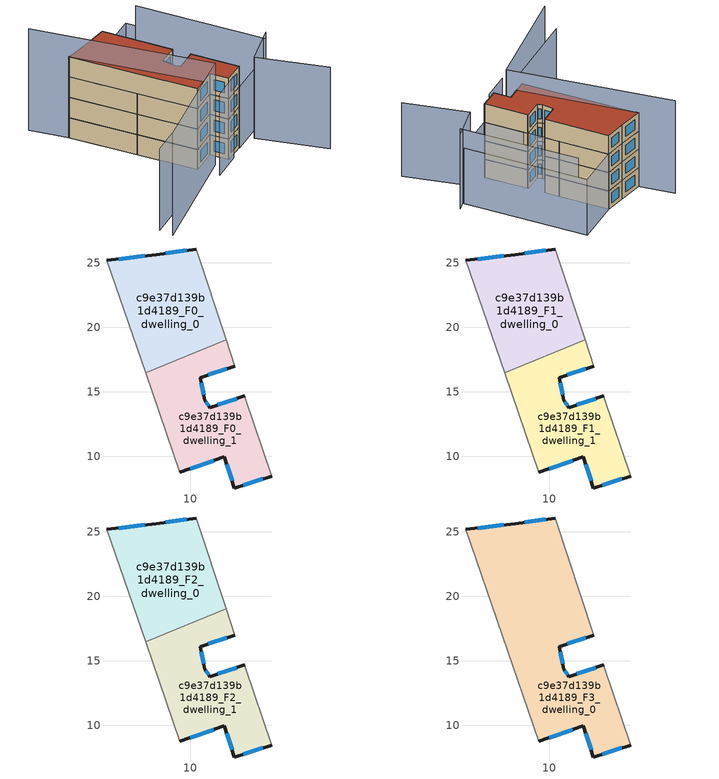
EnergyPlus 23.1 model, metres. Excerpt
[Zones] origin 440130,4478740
c9e37d139b1d4189_F0_dwelling_0
 floor ground (EU_floor_Construction): 12.79,19.03 10.47,26.06 7.39,25.63 3.56,25.18 6.56,16.46 z0
 wall outside (EU_wall_Construction): 3.56,25.18 7.39,25.63 10.47,26.06 z0:3
 wall adiabatic (EU_wall_Construction): 6.56,16.46 3.56,25.18 / 10.47,26.06 12.79,19.03 z0:3
 wall to c9e37d139b1d4189_F0_dwelling_1 (EU_wall_Construction): 12.79,19.03 6.56,16.46 z0:3
 window (EU_Window_Construction): 4.46,25.28 6.49,25.53 / 8.11,25.73 9.75,25.96 z0.7:2.3
c9e37d139b1d4189_F0_dwelling_1
 floor ground (EU_floor_Construction): 16.32,8.47 14.3,14.49 14.24,14.68 11.53,13.77 11.14,14.36 10.78,16.09 13.46,16.99 12.79,19.03 6.56,16.46 9.21,8.77 12.65,9.95 13.44,7.55 z0
 wall outside (EU_wall_Construction): 16.32,8.47 13.44,7.55 12.65,9.95 9.21,8.77 / 13.46,16.99 10.78,16.09 11.14,14.36 11.53,13.77 14.24,14.68 z0:3
 wall adiabatic (EU_wall_Construction): 14.24,14.68 14.3,14.49 16.32,8.47 / 9.21,8.77 6.56,16.46 / 12.79,19.03 13.46,16.99 z0:3
 window (EU_Window_Construction): 11.23,14.22 11.44,13.91 / 12.16,13.98 13.6,14.46 / 15.64,8.25 14.12,7.76 / 13.26,8.11 12.84,9.39 / 11.84,9.67 10.02,9.04 / 12.83,16.78 11.41,16.3 / 10.87,15.69 11.06,14.76 z0.7:2.3
c9e37d139b1d4189_F1_dwelling_0
 floor to c9e37d139b1d4189_F0_dwelling_0 (EU_floor_Construction): 12.79,19.03 10.47,26.06 7.39,25.63 3.56,25.18 6.56,16.46 z3
 wall outside (EU_wall_Construction): 3.56,25.18 7.39,25.63 10.47,26.06 z3:6
 wall adiabatic (EU_wall_Construction): 6.56,16.46 3.56,25.18 / 10.47,26.06 12.79,19.03 z3:6
 wall to c9e37d139b1d4189_F1_dwelling_1 (EU_wall_Construction): 12.79,19.03 6.56,16.46 z3:6
 window (EU_Window_Construction): 4.46,25.28 6.49,25.53 / 8.11,25.73 9.75,25.96 z3.7:5.3
c9e37d139b1d4189_F1_dwelling_1
 floor to c9e37d139b1d4189_F0_dwelling_1 (EU_floor_Construction): 16.32,8.47 14.3,14.49 14.24,14.68 11.53,13.77 11.14,14.36 10.78,16.09 13.46,16.99 12.79,19.03 6.56,16.46 9.21,8.77 12.65,9.95 13.44,7.55 z3
 wall outside (EU_wall_Construction): 16.32,8.47 13.44,7.55 12.65,9.95 9.21,8.77 / 13.46,16.99 10.78,16.09 11.14,14.36 11.53,13.77 14.24,14.68 z3:6
 wall adiabatic (EU_wall_Construction): 14.24,14.68 14.3,14.49 16.32,8.47 / 9.21,8.77 6.56,16.46 / 12.79,19.03 13.46,16.99 z3:6
 window (EU_Window_Construction): 11.23,14.22 11.44,13.91 / 12.16,13.98 13.6,14.46 / 15.64,8.25 14.12,7.76 / 13.26,8.11 12.84,9.39 / 11.84,9.67 10.02,9.04 / 12.83,16.78 11.41,16.3 / 10.87,15.69 11.06,14.76 z3.7:5.3
c9e37d139b1d4189_F2_dwelling_0
 floor to c9e37d139b1d4189_F1_dwelling_0 (EU_floor_Construction): 12.79,19.03 10.47,26.06 7.39,25.63 3.56,25.18 6.56,16.46 z6
 wall outside (EU_wall_Construction): 3.56,25.18 7.39,25.63 10.47,26.06 z6:9
 wall adiabatic (EU_wall_Construction): 6.56,16.46 3.56,25.18 / 10.47,26.06 12.79,19.03 z6:9
 wall to c9e37d139b1d4189_F2_dwelling_1 (EU_wall_Construction): 12.79,19.03 6.56,16.46 z6:9
 window (EU_Window_Construction): 4.46,25.28 6.49,25.53 / 8.11,25.73 9.75,25.96 z6.7:8.3
c9e37d139b1d4189_F2_dwelling_1
 floor to c9e37d139b1d4189_F1_dwelling_1 (EU_floor_Construction): 16.32,8.47 14.3,14.49 14.24,14.68 11.53,13.77 11.14,14.36 10.78,16.09 13.46,16.99 12.79,19.03 6.56,16.46 9.21,8.77 12.65,9.95 13.44,7.55 z6
 wall outside (EU_wall_Construction): 16.32,8.47 13.44,7.55 12.65,9.95 9.21,8.77 / 13.46,16.99 10.78,16.09 11.14,14.36 11.53,13.77 14.24,14.68 z6:9
 wall adiabatic (EU_wall_Construction): 14.24,14.68 14.3,14.49 16.32,8.47 / 9.21,8.77 6.56,16.46 / 12.79,19.03 13.46,16.99 z6:9
 window (EU_Window_Construction): 11.23,14.22 11.44,13.91 / 12.16,13.98 13.6,14.46 / 15.64,8.25 14.12,7.76 / 13.26,8.11 12.84,9.39 / 11.84,9.67 10.02,9.04 / 12.83,16.78 11.41,16.3 / 10.87,15.69 11.06,14.76 z6.7:8.3
c9e37d139b1d4189_F3_dwelling_0
 floor to c9e37d139b1d4189_F2_dwelling_0 (EU_floor_Construction): 12.79,19.03 10.47,26.06 7.39,25.63 3.56,25.18 6.56,16.46 z9
 floor to c9e37d139b1d4189_F2_dwelling_1 (EU_floor_Construction): 16.32,8.47 14.3,14.49 14.24,14.68 11.53,13.77 11.14,14.36 10.78,16.09 13.46,16.99 12.79,19.03 6.56,16.46 9.21,8.77 12.65,9.95 13.44,7.55 z9
 wall outside (EU_wall_Construction): 16.32,8.47 13.44,7.55 12.65,9.95 9.21,8.77 / 3.56,25.18 7.39,25.63 10.47,26.06 / 13.46,16.99 10.78,16.09 11.14,14.36 11.53,13.77 14.24,14.68 z9:12
 wall adiabatic (EU_wall_Construction): 14.24,14.68 14.3,14.49 16.32,8.47 / 9.21,8.77 3.56,25.18 / 10.47,26.06 13.46,16.99 z9:12
 window (EU_Window_Construction): 10.87,15.69 11.06,14.76 / 11.23,14.22 11.44,13.91 / 12.16,13.98 13.6,14.46 / 15.64,8.25 14.12,7.76 / 13.26,8.11 12.84,9.39 / 11.84,9.67 10.02,9.04 / 4.46,25.28 6.49,25.53 / 8.11,25.73 9.75,25.96 / 12.83,16.78 11.41,16.3 z9.7:11.3
 roof outside (EU_roof_Construction): 10.47,26.06 13.46,16.99 10.78,16.09 11.14,14.36 11.53,13.77 14.24,14.68 14.3,14.49 16.32,8.47 13.44,7.55 12.65,9.95 9.21,8.77 3.56,25.18 7.39,25.63 z12
shading: -3.7,3.03 9.59,7.62 / 10.15,5.97 14.22,7.38 / 23.77,0.13 19.08,8.48 / 19.08,8.48 24.06,11.27 / 23.01,10.31 17.33,26.89 z0:12; 1.39,29.88 11.49,7.99 / 11.49,7.99 -3.41,1.12 z0:15; 16.34,8.41 10.42,26.05 / 10.42,26.05 16.99,28.25 / 16.99,28.25 22.91,10.62 / 22.91,10.62 16.34,8.41 z0:9
[Building]
EU S2 Campaign: North Axis=0; Terrain=City; Solar Distribution=FullExterior
[Site:Location]
Madrid: Latitude=40.5; Longitude=-3.5; Time Zone=1; Elevation=609
[SizingPeriod:WeatherFileDays]
AnnualSizingPeriod: Begin Month=1; Begin Day of Month=1; End Month=12; End Day of Month=31; Day of Week for Start Day=Monday; Use Weather File Daylight Saving Period=No; Use Weather File Rain and Snow Indicators=No
[MATERIAL]
EU_InternalMass_Material: Roughness=MediumRough; Thickness=0.1; Conductivity=1; Density=1800; Specific Heat=900; Thermal Absorptance=0.9; Solar Absorptance=0.7; Visible Absorptance=0.7
[MATERIAL:NOMASS] Roughness=MediumRough; Thermal Absorptance=0.9; Solar Absorptance=0.7; Visible Absorptance=0.7
Name | Thermal Resistance
EU_wall_NoMass | 0.419739
EU_roof_NoMass | 0.352165
EU_floor_NoMass | 0.608284
[WINDOWMATERIAL:SIMPLEGLAZINGSYSTEM]
EU_Window_SimpleGlazing: UFactor=4.8352; Solar Heat Gain Coefficient=0.85; Visible Transmittance=0.85
[CONSTRUCTION]
EU_wall_Construction: EU_wall_NoMass
EU_roof_Construction: EU_roof_NoMass
EU_floor_Construction: EU_floor_NoMass
EU_InternalMass_Construction: EU_InternalMass_Material
EU_Window_Construction: EU_Window_SimpleGlazing
[ZONE] Type=1; Multiplier=1; Ceiling Height=autocalculate; Floor Area=autocalculate; Part of Total Floor Area=Yes
Name | Volume
c9e37d139b1d4189_F0_dwelling_0; c9e37d139b1d4189_F1_dwelling_0; c9e37d139b1d4189_F2_dwelling_0 | 168.606
c9e37d139b1d4189_F3_dwelling_0 | 337.219
c9e37d139b1d4189_F0_dwelling_1 | 168.62
c9e37d139b1d4189_F1_dwelling_1; c9e37d139b1d4189_F2_dwelling_1 | 168.621
[INTERNALMASS] Construction=EU_InternalMass_Construction
Name | Zone or ZoneList | Surface Area
c9e37d139b1d4189_F0_dwelling_0_EU_InternalMass | c9e37d139b1d4189_F0_dwelling_0 | 56.2019
c9e37d139b1d4189_F0_dwelling_1_EU_InternalMass | c9e37d139b1d4189_F0_dwelling_1 | 56.2071
c9e37d139b1d4189_F1_dwelling_0_EU_InternalMass | c9e37d139b1d4189_F1_dwelling_0 | 56.2019
c9e37d139b1d4189_F1_dwelling_1_EU_InternalMass | c9e37d139b1d4189_F1_dwelling_1 | 56.2071
c9e37d139b1d4189_F2_dwelling_0_EU_InternalMass | c9e37d139b1d4189_F2_dwelling_0 | 56.2019
c9e37d139b1d4189_F2_dwelling_1_EU_InternalMass | c9e37d139b1d4189_F2_dwelling_1 | 56.2071
c9e37d139b1d4189_F3_dwelling_0_EU_InternalMass | c9e37d139b1d4189_F3_dwelling_0 | 112.408
[OTHEREQUIPMENT] Fuel Type=Electricity; Design Level Calculation Method=Watts/Area; Power per Zone Floor Area=1; Fraction Latent=0; Fraction Radiant=0; Fraction Lost=0; Carbon Dioxide Generation Rate=0; EndUse Subcategory=EU_Step8_InternalGains
Name | Zone or ZoneList or Space or SpaceList | Schedule
EU_Step8_InternalGain_c9e37d139b1d4189_F0_dwelling_0_f000 | c9e37d139b1d4189_F0_dwelling_0 | EU_Step8_GainSchedule_c9e37d139b1d4189_F0_dwelling_0_f000
EU_Step8_InternalGain_c9e37d139b1d4189_F0_dwelling_1_f000 | c9e37d139b1d4189_F0_dwelling_1 | EU_Step8_GainSchedule_c9e37d139b1d4189_F0_dwelling_1_f000
EU_Step8_InternalGain_c9e37d139b1d4189_F1_dwelling_0_f000 | c9e37d139b1d4189_F1_dwelling_0 | EU_Step8_GainSchedule_c9e37d139b1d4189_F1_dwelling_0_f000
EU_Step8_InternalGain_c9e37d139b1d4189_F1_dwelling_1_f000 | c9e37d139b1d4189_F1_dwelling_1 | EU_Step8_GainSchedule_c9e37d139b1d4189_F1_dwelling_1_f000
EU_Step8_InternalGain_c9e37d139b1d4189_F2_dwelling_0_f000 | c9e37d139b1d4189_F2_dwelling_0 | EU_Step8_GainSchedule_c9e37d139b1d4189_F2_dwelling_0_f000
EU_Step8_InternalGain_c9e37d139b1d4189_F2_dwelling_1_f000 | c9e37d139b1d4189_F2_dwelling_1 | EU_Step8_GainSchedule_c9e37d139b1d4189_F2_dwelling_1_f000
EU_Step8_InternalGain_c9e37d139b1d4189_F3_dwelling_0_f000 | c9e37d139b1d4189_F3_dwelling_0 | EU_Step8_GainSchedule_c9e37d139b1d4189_F3_dwelling_0_f000
[ZONEVENTILATION:DESIGNFLOWRATE] Schedule=EU_AlwaysOn; Design Flow Rate Calculation Method=AirChanges/Hour; Air Changes per Hour=0.703302; Ventilation Type=Natural; Fan Pressure Rise=0; Fan Total Efficiency=1; Constant Term Coefficient=1; Temperature Term Coefficient=0; Velocity Term Coefficient=0; Velocity Squared Term Coefficient=0; Minimum Indoor Temperature=-100; Maximum Indoor Temperature=100; Delta Temperature=-100; Minimum Outdoor Temperature=-100; Maximum Outdoor Temperature=100; Maximum Wind Speed=40
Name | Zone or ZoneList or Space or SpaceList
EU_ConstantAir_c9e37d139b1d4189_F0_dwelling_0 | c9e37d139b1d4189_F0_dwelling_0
EU_ConstantAir_c9e37d139b1d4189_F0_dwelling_1 | c9e37d139b1d4189_F0_dwelling_1
EU_ConstantAir_c9e37d139b1d4189_F1_dwelling_0 | c9e37d139b1d4189_F1_dwelling_0
EU_ConstantAir_c9e37d139b1d4189_F1_dwelling_1 | c9e37d139b1d4189_F1_dwelling_1
EU_ConstantAir_c9e37d139b1d4189_F2_dwelling_0 | c9e37d139b1d4189_F2_dwelling_0
EU_ConstantAir_c9e37d139b1d4189_F2_dwelling_1 | c9e37d139b1d4189_F2_dwelling_1
EU_ConstantAir_c9e37d139b1d4189_F3_dwelling_0 | c9e37d139b1d4189_F3_dwelling_0
[HVACTEMPLATE:THERMOSTAT] Constant Heating Setpoint=20; Constant Cooling Setpoint=50
EU_HeatOnly_c9e37d139b1d4189_F0_dwelling_0; EU_HeatOnly_c9e37d139b1d4189_F0_dwelling_1; EU_HeatOnly_c9e37d139b1d4189_F1_dwelling_0; EU_HeatOnly_c9e37d139b1d4189_F1_dwelling_1; EU_HeatOnly_c9e37d139b1d4189_F2_dwelling_0; EU_HeatOnly_c9e37d139b1d4189_F2_dwelling_1; EU_HeatOnly_c9e37d139b1d4189_F3_dwelling_0
[HVACTEMPLATE:ZONE:IDEALLOADSAIRSYSTEM] System Availability Schedule=EU_AlwaysOn; Maximum Heating Supply Air Temperature=50; Minimum Cooling Supply Air Temperature=13; Maximum Heating Supply Air Humidity Ratio=0.0156; Minimum Cooling Supply Air Humidity Ratio=0.0077; Heating Limit=NoLimit; Cooling Limit=NoLimit; Heating Availability Schedule=EU_AlwaysOn; Cooling Availability Schedule=EU_CoolingOff; Dehumidification Control Type=ConstantSensibleHeatRatio; Cooling Sensible Heat Ratio=0.7; Dehumidification Setpoint=60; Humidification Control Type=None; Humidification Setpoint=30; Outdoor Air Method=None; Outdoor Air Flow Rate per Person=0.00944; Outdoor Air Flow Rate per Zone Floor Area=0; Outdoor Air Flow Rate per Zone=0; Demand Controlled Ventilation Type=None; Outdoor Air Economizer Type=NoEconomizer; Heat Recovery Type=None; Sensible Heat Recovery Effectiveness=0.7; Latent Heat Recovery Effectiveness=0.65
Name | Template Thermostat
c9e37d139b1d4189_F0_dwelling_0 | EU_HeatOnly_c9e37d139b1d4189_F0_dwelling_0
c9e37d139b1d4189_F0_dwelling_1 | EU_HeatOnly_c9e37d139b1d4189_F0_dwelling_1
c9e37d139b1d4189_F1_dwelling_0 | EU_HeatOnly_c9e37d139b1d4189_F1_dwelling_0
c9e37d139b1d4189_F1_dwelling_1 | EU_HeatOnly_c9e37d139b1d4189_F1_dwelling_1
c9e37d139b1d4189_F2_dwelling_0 | EU_HeatOnly_c9e37d139b1d4189_F2_dwelling_0
c9e37d139b1d4189_F2_dwelling_1 | EU_HeatOnly_c9e37d139b1d4189_F2_dwelling_1
c9e37d139b1d4189_F3_dwelling_0 | EU_HeatOnly_c9e37d139b1d4189_F3_dwelling_0
[SIZING:ZONE] Zone Cooling Design Supply Air Temperature Input Method=SupplyAirTemperature; Zone Cooling Design Supply Air Temperature=13; Zone Heating Design Supply Air Temperature Input Method=SupplyAirTemperature; Zone Heating Design Supply Air Temperature=50; Zone Cooling Design Supply Air Humidity Ratio=0.008; Zone Heating Design Supply Air Humidity Ratio=0.008; Cooling Design Air Flow Method=DesignDay; Cooling Design Air Flow Rate=0; Cooling Minimum Air Flow per Zone Floor Area=0.000762; Cooling Minimum Air Flow=0; Cooling Minimum Air Flow Fraction=0.2; Heating Design Air Flow Method=DesignDay; Heating Design Air Flow Rate=0; Heating Maximum Air Flow per Zone Floor Area=0.002032; Heating Maximum Air Flow=0.141576; Heating Maximum Air Flow Fraction=0.3; Account for Dedicated Outdoor Air System=No; Dedicated Outdoor Air System Control Strategy=NeutralSupplyAir; Dedicated Outdoor Air Low Setpoint Temperature for Design=autosize; Dedicated Outdoor Air High Setpoint Temperature for Design=autosize; Zone Load Sizing Method=Sensible Load Only No Latent Load; Zone Latent Cooling Design Supply Air Humidity Ratio Input Method=HumidityRatioDifference; Zone Cooling Design Supply Air Humidity Ratio Difference=0.005; Zone Latent Heating Design Supply Air Humidity Ratio Input Method=HumidityRatioDifference; Zone Humidification Design Supply Air Humidity Ratio Difference=0.005
c9e37d139b1d4189_F0_dwelling_0; c9e37d139b1d4189_F0_dwelling_1; c9e37d139b1d4189_F1_dwelling_0; c9e37d139b1d4189_F1_dwelling_1; c9e37d139b1d4189_F2_dwelling_0; c9e37d139b1d4189_F2_dwelling_1; c9e37d139b1d4189_F3_dwelling_0
[SCHEDULE:CONSTANT]
Name | Hourly Value
EU_AlwaysOn | 1
EU_CoolingOff | 0
[SCHEDULE:FILE] Column Number=1; Rows to Skip at Top=0; Number of Hours of Data=8760; Column Separator=Comma; Interpolate to Timestep=No; Minutes per Item=60; Adjust Schedule for Daylight Savings=Yes
Name | File
EU_Step8_GainSchedule_c9e37d139b1d4189_F0_dwelling_0_f000 | ../../schedules/c9e37d139b1d4189/c9e37d139b1d4189_F0_dwelling_0_f000_gain.csv
EU_Step8_GainSchedule_c9e37d139b1d4189_F0_dwelling_1_f000 | ../../schedules/c9e37d139b1d4189/c9e37d139b1d4189_F0_dwelling_1_f000_gain.csv
EU_Step8_GainSchedule_c9e37d139b1d4189_F1_dwelling_0_f000 | ../../schedules/c9e37d139b1d4189/c9e37d139b1d4189_F1_dwelling_0_f000_gain.csv
EU_Step8_GainSchedule_c9e37d139b1d4189_F1_dwelling_1_f000 | ../../schedules/c9e37d139b1d4189/c9e37d139b1d4189_F1_dwelling_1_f000_gain.csv
EU_Step8_GainSchedule_c9e37d139b1d4189_F2_dwelling_0_f000 | ../../schedules/c9e37d139b1d4189/c9e37d139b1d4189_F2_dwelling_0_f000_gain.csv
EU_Step8_GainSchedule_c9e37d139b1d4189_F2_dwelling_1_f000 | ../../schedules/c9e37d139b1d4189/c9e37d139b1d4189_F2_dwelling_1_f000_gain.csv
EU_Step8_GainSchedule_c9e37d139b1d4189_F3_dwelling_0_f000 | ../../schedules/c9e37d139b1d4189/c9e37d139b1d4189_F3_dwelling_0_f000_gain.csv
